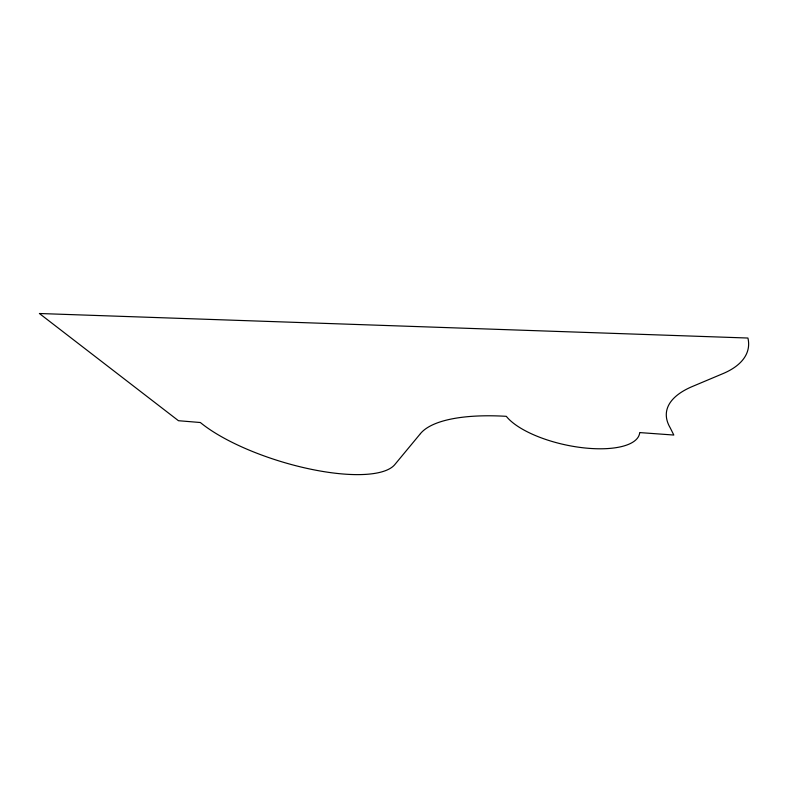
<?xml version="1.0" encoding="UTF-8"?>
<svg xmlns="http://www.w3.org/2000/svg" width="788" height="788" viewBox="0 0 788 788"><rect width="100%" height="100%" fill="white"/><g stroke="black" fill="none" stroke-linecap="round" stroke-linejoin="round"><path stroke-width="1.18" d="M420.457 433.617L394.877 464.506A110.921 34.958 17 0 1 308.354 468.683A110.921 34.958 17 0 1 200.349 422.516L178.462 420.713L39.4 313.506L747.91 338.032A114.309 51.703 10.3 0 1 722.951 373.63L692.573 386.406A138.264 52.806 7.5 0 0 670.164 427.736L673.819 435.045L639.698 432.582A70.132 26.457 12.2 0 1 581.682 447.614A70.132 26.457 12.2 0 1 506.32 416.33A145.741 48.56 12.6 0 0 420.457 433.617"/></g></svg>
